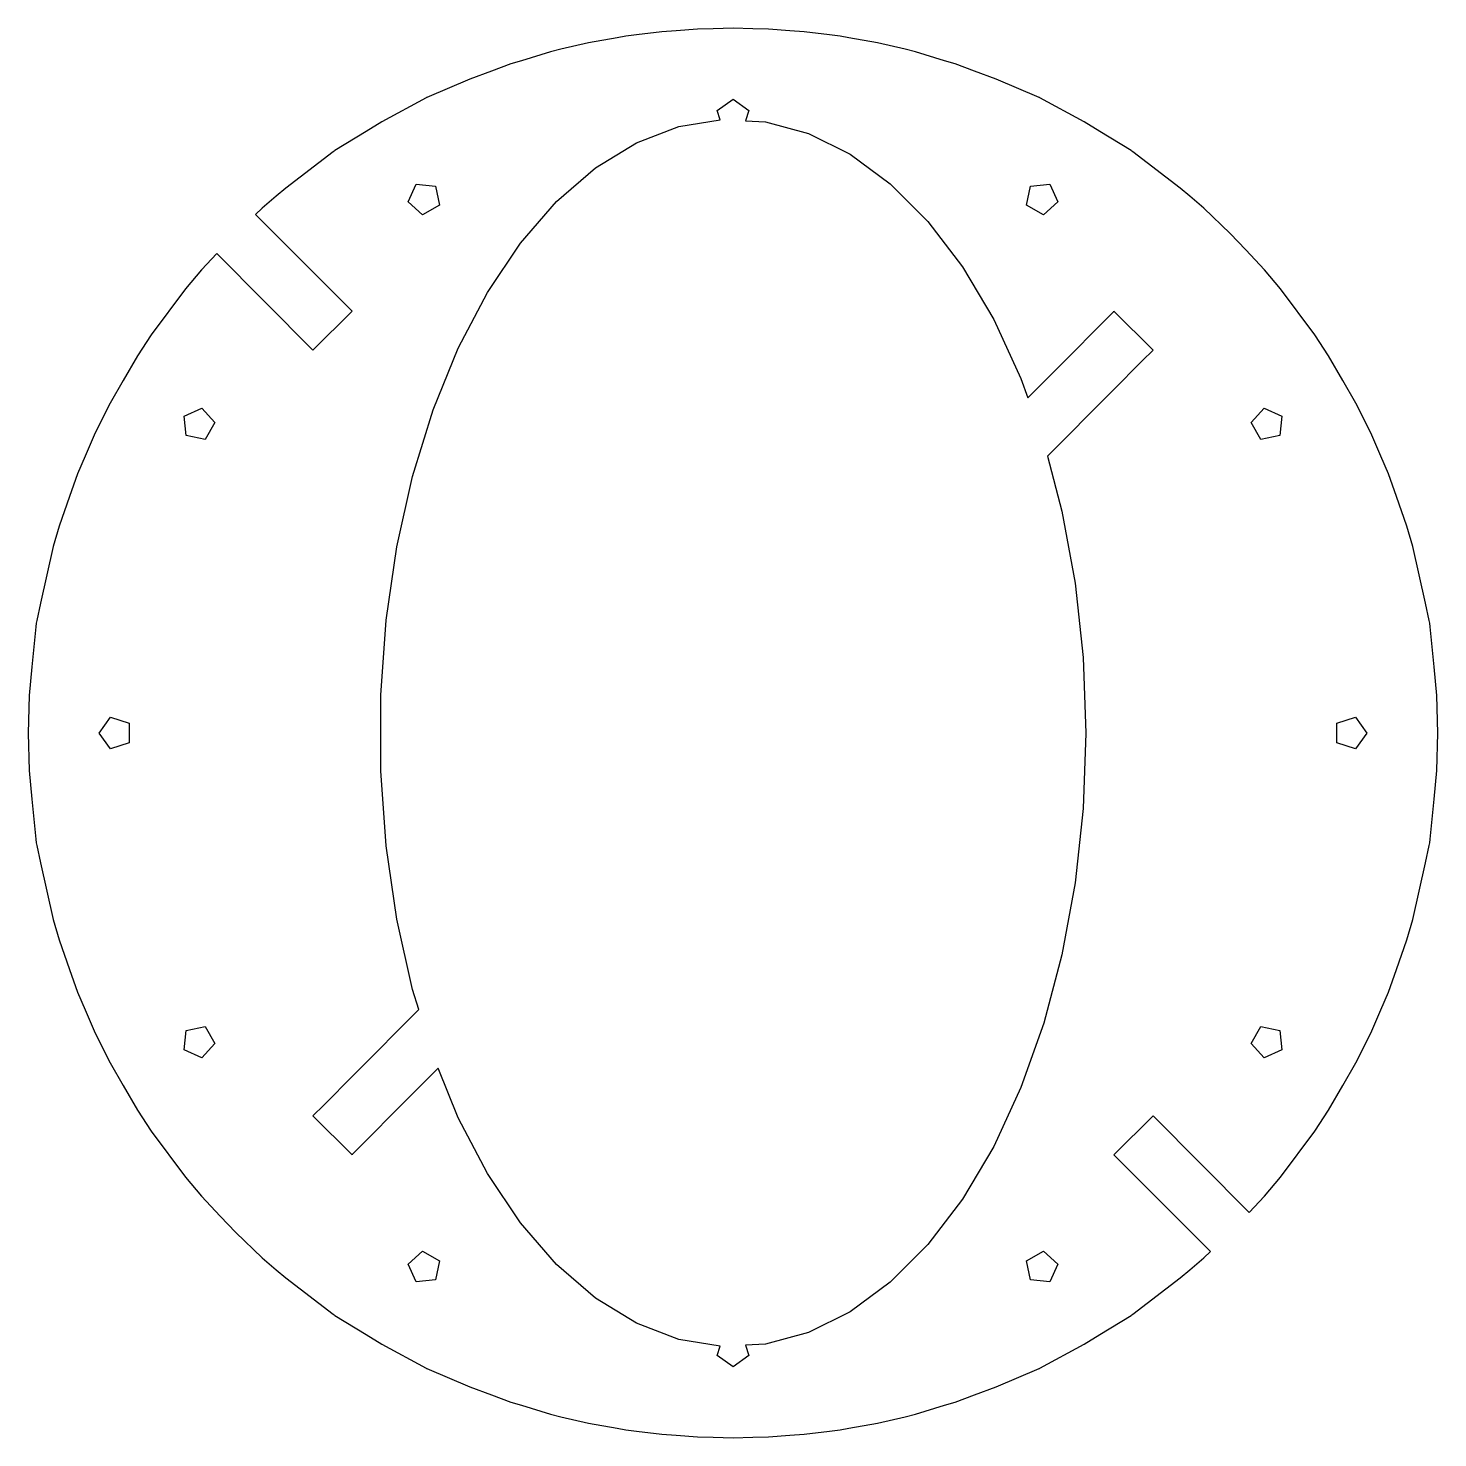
# Model space of a CAD drawing. Header units: metres. Extents: x -8 to 8, y -8 to 8.
import ezdxf

# ---------------------------------------------------------------- set-up
doc = ezdxf.new("R2010")
doc.units = ezdxf.units.M

msp = doc.modelspace()

# ---------------------------------------------------------------- linework, layer by layer
for p, q in [((0, 7.99239), (-0.224431, 7.98677)), ((0.224431, 7.98677), (0, 7.99239)), ((-1.31494, 7.88331), (-1.63747, 7.82679)), ((-1.21684, 7.90051), (-1.31494, 7.88331)), ((-1.09251, 7.91607), (-1.21684, 7.90051)), ((-0.805966, 7.95195), (-1.09251, 7.91607)), ((-0.645632, 7.964), (-0.805966, 7.95195)), ((-0.401426, 7.98234), (-0.645632, 7.964)), ((-0.224431, 7.98677), (-0.401426, 7.98234)), ((0.401426, 7.98234), (0.224431, 7.98677)), ((0.645632, 7.964), (0.401426, 7.98234)), ((0.805966, 7.95195), (0.645632, 7.964)), ((1.09251, 7.91607), (0.805966, 7.95195)), ((1.21684, 7.90051), (1.09251, 7.91607)), ((1.31494, 7.88331), (1.21684, 7.90051)), ((1.63747, 7.82679), (1.31494, 7.88331)), ((-2.07078, 7.72569), (-2.39856, 7.62371)), ((-1.9506, 7.75624), (-2.07078, 7.72569)), ((-1.63747, 7.82679), (-1.9506, 7.75624)), ((1.9506, 7.75624), (1.63747, 7.82679)), ((2.07078, 7.72569), (1.9506, 7.75624)), ((2.39856, 7.62371), (2.07078, 7.72569)), ((-2.51775, 7.58662), (-2.7401, 7.50474)), ((-2.39856, 7.62371), (-2.51775, 7.58662)), ((2.51775, 7.58662), (2.39856, 7.62371)), ((2.7401, 7.50474), (2.51775, 7.58662)), ((-2.98436, 7.4148), (-3.4702, 7.20801)), ((-2.7401, 7.50474), (-2.98436, 7.4148)), ((2.98436, 7.4148), (2.7401, 7.50474)), ((3.4702, 7.20801), (2.98436, 7.4148)), ((-3.4796, 7.20324), (-3.98301, 6.92925)), ((-3.47539, 7.20553), (-3.4796, 7.20324)), ((-3.47383, 7.20628), (-3.47539, 7.20553)), ((-3.4702, 7.20801), (-3.47383, 7.20628)), ((3.47383, 7.20628), (3.4702, 7.20801)), ((3.47539, 7.20553), (3.47383, 7.20628)), ((3.4796, 7.20324), (3.47539, 7.20553)), ((3.98301, 6.92925), (3.4796, 7.20324)), ((-0.178323, 7.05794), (0, 7.1875)), ((-0.143955, 6.95217), (-0.178323, 7.05794)), ((0, 7.1875), (0.178323, 7.05794)), ((0.178323, 7.05794), (0.140451, 6.94138)), ((-3.98301, 6.92925), (-4.15976, 6.82118)), ((-1.09465, 6.69317), (-0.613566, 6.87646)), ((-0.613566, 6.87646), (-0.143955, 6.95217)), ((0.140451, 6.94138), (0.369073, 6.92913)), ((0.369073, 6.92913), (0.855732, 6.79771)), ((4.15976, 6.82118), (3.98301, 6.92925)), ((-4.15976, 6.82118), (-4.51346, 6.60492)), ((0.855732, 6.79771), (1.32942, 6.56324)), ((4.51346, 6.60492), (4.15976, 6.82118)), ((-4.53429, 6.58958), (-5.07164, 6.17804)), ((-4.52103, 6.59973), (-4.53429, 6.58958)), ((-4.51815, 6.60171), (-4.52103, 6.59973)), ((-4.51346, 6.60492), (-4.51815, 6.60171)), ((-1.55914, 6.40841), (-1.09465, 6.69317)), ((1.32942, 6.56324), (1.78295, 6.22928)), ((4.51815, 6.60171), (4.51346, 6.60492)), ((4.52103, 6.59973), (4.51815, 6.60171)), ((4.53429, 6.58958), (4.52103, 6.59973)), ((5.07164, 6.17804), (4.53429, 6.58958)), ((-2, 6.02651), (-1.55914, 6.40841)), ((-5.1803, 6.08591), (-5.33877, 5.95157)), ((-5.07164, 6.17804), (-5.1803, 6.08591)), ((-3.6834, 6.02319), (-3.59375, 6.22456)), ((-3.59375, 6.22456), (-3.37454, 6.20152)), ((-3.37454, 6.20152), (-3.32871, 5.98591)), ((1.78295, 6.22928), (2.20946, 5.80088)), ((3.32871, 5.98591), (3.37454, 6.20152)), ((3.37454, 6.20152), (3.59375, 6.22456)), ((3.59375, 6.22456), (3.6834, 6.02319)), ((5.1803, 6.08591), (5.07164, 6.17804)), ((5.33877, 5.95157), (5.1803, 6.08591)), ((-5.33877, 5.95157), (-5.41335, 5.88019)), ((-3.5196, 5.8757), (-3.6834, 6.02319)), ((-3.32871, 5.98591), (-3.5196, 5.8757)), ((-2.41054, 5.55325), (-2, 6.02651)), ((3.5196, 5.8757), (3.32871, 5.98591)), ((3.6834, 6.02319), (3.5196, 5.8757)), ((5.63917, 5.66408), (5.33877, 5.95157)), ((-5.41335, 5.88019), (-4.32003, 4.78204)), ((2.20946, 5.80088), (2.60247, 5.28456)), ((5.8137, 5.47931), (5.63917, 5.66408)), ((-5.85385, 5.4368), (-6.02754, 5.25292)), ((-4.76303, 4.34115), (-5.85385, 5.4368)), ((-2.78454, 4.99582), (-2.41054, 5.55325)), ((6.02754, 5.25292), (5.8137, 5.47931)), ((2.60247, 5.28456), (2.95604, 4.68812)), ((-6.02754, 5.25292), (-6.20784, 5.03603)), ((6.20784, 5.03603), (6.02754, 5.25292)), ((-6.20784, 5.03603), (-6.59861, 4.5143)), ((-3.11632, 4.36265), (-2.78454, 4.99582)), ((6.59861, 4.5143), (6.20784, 5.03603)), ((-4.32003, 4.78204), (-4.76303, 4.34115)), ((2.95604, 4.68812), (3.26479, 4.02062)), ((4.14907, 4.61032), (4.2515, 4.71321)), ((4.2515, 4.71321), (4.31955, 4.78156)), ((4.31955, 4.78156), (4.32003, 4.78204)), ((4.32003, 4.78204), (4.76303, 4.34115)), ((-6.59861, 4.5143), (-6.75348, 4.2763)), ((3.81072, 4.27048), (4.14907, 4.61032)), ((6.75348, 4.2763), (6.59861, 4.5143)), ((-3.40087, 3.66334), (-3.11632, 4.36265)), ((4.74614, 4.32419), (4.66033, 4.238)), ((4.76303, 4.34115), (4.74614, 4.32419)), ((-6.75348, 4.2763), (-6.91506, 3.99816)), ((3.34304, 3.80074), (3.81072, 4.27048)), ((4.66033, 4.238), (4.28389, 3.8599)), ((6.91506, 3.99816), (6.75348, 4.2763)), ((-6.91506, 3.99816), (-7.06428, 3.74131)), ((3.26479, 4.02062), (3.34304, 3.80074)), ((7.06428, 3.74131), (6.91506, 3.99816)), ((4.28389, 3.8599), (3.56489, 3.13772)), ((-7.06428, 3.74131), (-7.14544, 3.57676)), ((-6.22456, 3.59375), (-6.02319, 3.6834)), ((-6.02319, 3.6834), (-5.8757, 3.5196)), ((5.8757, 3.5196), (6.02319, 3.6834)), ((6.02319, 3.6834), (6.22456, 3.59375)), ((7.14544, 3.57676), (7.06428, 3.74131)), ((-7.14544, 3.57676), (-7.24405, 3.37683)), ((-6.20152, 3.37454), (-6.22456, 3.59375)), ((-5.8757, 3.5196), (-5.98591, 3.32871)), ((-3.63386, 2.90851), (-3.40087, 3.66334)), ((5.98591, 3.32871), (5.8757, 3.5196)), ((6.22456, 3.59375), (6.20152, 3.37454)), ((7.24405, 3.37683), (7.14544, 3.57676)), ((-7.24405, 3.37683), (-7.34725, 3.13804)), ((-5.98591, 3.32871), (-6.20152, 3.37454)), ((6.20152, 3.37454), (5.98591, 3.32871)), ((7.34725, 3.13804), (7.24405, 3.37683)), ((-7.34725, 3.13804), (-7.43291, 2.93986)), ((3.56489, 3.13772), (3.72989, 2.51381)), ((7.43291, 2.93986), (7.34725, 3.13804)), ((-7.43291, 2.93986), (-7.52331, 2.6829)), ((-3.81177, 2.10958), (-3.63386, 2.90851)), ((7.52331, 2.6829), (7.43291, 2.93986)), ((-7.52331, 2.6829), (-7.64241, 2.34436)), ((7.64241, 2.34436), (7.52331, 2.6829)), ((3.72989, 2.51381), (3.87919, 1.69735)), ((-7.64241, 2.34436), (-7.71013, 2.11603)), ((7.71013, 2.11603), (7.64241, 2.34436)), ((-7.71013, 2.11603), (-7.85277, 1.47081)), ((-3.93189, 1.27868), (-3.81177, 2.10958)), ((7.85277, 1.47081), (7.71013, 2.11603)), ((3.87919, 1.69735), (3.96968, 0.855156)), ((-7.85277, 1.47081), (-7.89582, 1.27609)), ((7.89582, 1.27609), (7.85277, 1.47081)), ((-7.90656, 1.20341), (-7.95039, 0.750149)), ((-7.90029, 1.24581), (-7.90656, 1.20341)), ((-7.89582, 1.27609), (-7.90029, 1.24581)), ((-3.99241, 0.428391), (-3.93189, 1.27868)), ((7.90029, 1.24581), (7.89582, 1.27609)), ((7.90656, 1.20341), (7.90029, 1.24581)), ((7.95039, 0.750149), (7.90656, 1.20341)), ((3.96968, 0.855156), (4, 0)), ((-7.95039, 0.750149), (-7.98168, 0.426445)), ((7.98168, 0.426445), (7.95039, 0.750149)), ((-7.98168, 0.426445), (-7.99238, 0)), ((-3.99241, -0.428391), (-3.99241, 0.428391)), ((7.99238, 0), (7.98168, 0.426445)), ((-7.1875, 0), (-7.05794, 0.178323)), ((-7.05794, 0.178323), (-6.84831, 0.110209)), ((6.84831, 0.110209), (7.05794, 0.178323)), ((7.05794, 0.178323), (7.1875, 0)), ((-7.99238, 0), (-7.98168, -0.426446)), ((-7.05794, -0.178323), (-7.1875, 0)), ((-6.84831, 0.110209), (-6.84831, -0.110209)), ((4, 0), (3.96968, -0.855156)), ((6.84831, -0.110209), (6.84831, 0.110209)), ((7.1875, 0), (7.05794, -0.178323)), ((7.98168, -0.426446), (7.99238, 0)), ((-6.84831, -0.110209), (-7.05794, -0.178323)), ((7.05794, -0.178323), (6.84831, -0.110209)), ((-7.98168, -0.426446), (-7.95039, -0.75015)), ((-3.93189, -1.27868), (-3.99241, -0.428391)), ((7.95039, -0.75015), (7.98168, -0.426446)), ((-7.95039, -0.75015), (-7.90656, -1.20341)), ((7.90656, -1.20341), (7.95039, -0.75015)), ((3.96968, -0.855156), (3.87919, -1.69735)), ((-7.90656, -1.20341), (-7.90029, -1.24581)), ((-7.90029, -1.24581), (-7.89582, -1.27609)), ((-7.89582, -1.27609), (-7.85277, -1.47081)), ((-3.81177, -2.10958), (-3.93189, -1.27868)), ((7.85277, -1.47081), (7.89582, -1.27609)), ((7.89582, -1.27609), (7.90029, -1.24581)), ((7.90029, -1.24581), (7.90656, -1.20341)), ((-7.85277, -1.47081), (-7.71013, -2.11603)), ((7.71013, -2.11603), (7.85277, -1.47081)), ((3.87919, -1.69735), (3.72989, -2.51381)), ((-7.71013, -2.11603), (-7.64241, -2.34436)), ((-3.63386, -2.90851), (-3.81177, -2.10958)), ((7.64241, -2.34436), (7.71013, -2.11603)), ((-7.64241, -2.34436), (-7.52331, -2.6829)), ((7.52331, -2.6829), (7.64241, -2.34436)), ((3.72989, -2.51381), (3.52405, -3.29217)), ((-7.52331, -2.6829), (-7.43291, -2.93986)), ((7.43291, -2.93986), (7.52331, -2.6829)), ((-7.43291, -2.93986), (-7.34725, -3.13804)), ((-3.56353, -3.13635), (-3.63386, -2.90851)), ((7.34725, -3.13804), (7.43291, -2.93986)), ((-7.34725, -3.13804), (-7.24405, -3.37683)), ((-4.28389, -3.8599), (-3.56353, -3.13635)), ((7.24405, -3.37683), (7.34725, -3.13804)), ((-6.20152, -3.37454), (-5.98591, -3.32871)), ((-5.98591, -3.32871), (-5.8757, -3.5196)), ((3.52405, -3.29217), (3.26479, -4.02062)), ((5.8757, -3.5196), (5.98591, -3.32871)), ((5.98591, -3.32871), (6.20152, -3.37454)), ((-7.24405, -3.37683), (-7.14544, -3.57676)), ((-6.22456, -3.59375), (-6.20152, -3.37454)), ((6.20152, -3.37454), (6.22456, -3.59375)), ((7.14544, -3.57676), (7.24405, -3.37683)), ((-7.14544, -3.57676), (-7.06428, -3.74132)), ((-6.02319, -3.6834), (-6.22456, -3.59375)), ((-5.8757, -3.5196), (-6.02319, -3.6834)), ((6.02319, -3.6834), (5.8757, -3.5196)), ((6.22456, -3.59375), (6.02319, -3.6834)), ((7.06428, -3.74132), (7.14544, -3.57676)), ((-7.06428, -3.74132), (-6.91506, -3.99816)), ((-3.34441, -3.80211), (-3.81072, -4.27049)), ((-3.11632, -4.36265), (-3.34441, -3.80211)), ((6.91506, -3.99816), (7.06428, -3.74132)), ((-4.66033, -4.238), (-4.28389, -3.8599)), ((-6.91506, -3.99816), (-6.75348, -4.2763)), ((3.26479, -4.02062), (2.95604, -4.68812)), ((6.75348, -4.2763), (6.91506, -3.99816)), ((-6.75348, -4.2763), (-6.59861, -4.5143)), ((-4.74614, -4.32419), (-4.66033, -4.238)), ((-3.81072, -4.27049), (-4.14907, -4.61032)), ((6.59861, -4.5143), (6.75348, -4.2763)), ((-4.76303, -4.34115), (-4.74614, -4.32419)), ((-4.32003, -4.78204), (-4.76303, -4.34115)), ((-2.78454, -4.99582), (-3.11632, -4.36265)), ((4.32003, -4.78204), (4.76303, -4.34115)), ((4.76303, -4.34115), (5.85385, -5.4368)), ((-6.59861, -4.5143), (-6.20784, -5.03603)), ((-4.14907, -4.61032), (-4.2515, -4.71321)), ((6.20784, -5.03603), (6.59861, -4.5143)), ((-4.31955, -4.78156), (-4.32003, -4.78204)), ((-4.2515, -4.71321), (-4.31955, -4.78156)), ((2.95604, -4.68812), (2.60247, -5.28456)), ((5.41335, -5.88019), (4.32003, -4.78204)), ((-6.20784, -5.03603), (-6.02754, -5.25292)), ((-2.41054, -5.55325), (-2.78454, -4.99582)), ((6.02754, -5.25292), (6.20784, -5.03603)), ((-6.02754, -5.25292), (-5.8137, -5.47931)), ((5.85385, -5.4368), (6.02754, -5.25292)), ((2.60247, -5.28456), (2.20946, -5.80088)), ((-5.8137, -5.47931), (-5.63917, -5.66408)), ((-2, -6.02651), (-2.41054, -5.55325)), ((-5.63917, -5.66408), (-5.33877, -5.95157)), ((-3.6834, -6.02319), (-3.5196, -5.8757)), ((-3.5196, -5.8757), (-3.32871, -5.98591)), ((2.20946, -5.80088), (1.78295, -6.22928)), ((3.32871, -5.98591), (3.5196, -5.8757)), ((3.5196, -5.8757), (3.6834, -6.02319)), ((5.33877, -5.95157), (5.41335, -5.88019)), ((-5.33877, -5.95157), (-5.1803, -6.08592)), ((-3.59375, -6.22456), (-3.6834, -6.02319)), ((-3.32871, -5.98591), (-3.37454, -6.20152)), ((-1.55914, -6.40841), (-2, -6.02651)), ((3.37454, -6.20152), (3.32871, -5.98591)), ((3.6834, -6.02319), (3.59375, -6.22456)), ((5.1803, -6.08592), (5.33877, -5.95157)), ((-5.1803, -6.08592), (-5.07164, -6.17804)), ((-5.07164, -6.17804), (-4.53429, -6.58957)), ((-3.37454, -6.20152), (-3.59375, -6.22456)), ((1.78295, -6.22928), (1.32942, -6.56324)), ((3.59375, -6.22456), (3.37454, -6.20152)), ((4.53429, -6.58957), (5.07164, -6.17804)), ((5.07164, -6.17804), (5.1803, -6.08592)), ((-1.09465, -6.69317), (-1.55914, -6.40841)), ((-4.53429, -6.58957), (-4.52103, -6.59973)), ((-4.52103, -6.59973), (-4.51815, -6.60171)), ((-4.51815, -6.60171), (-4.51346, -6.60493)), ((-4.51346, -6.60493), (-4.15976, -6.82118)), ((-0.613566, -6.87646), (-1.09465, -6.69317)), ((1.32942, -6.56324), (0.855732, -6.79771)), ((4.15976, -6.82118), (4.51346, -6.60493)), ((4.51346, -6.60493), (4.51815, -6.60171)), ((4.51815, -6.60171), (4.52103, -6.59973)), ((4.52103, -6.59973), (4.53429, -6.58957)), ((-4.15976, -6.82118), (-3.98301, -6.92925)), ((0.855732, -6.79771), (0.369073, -6.92913)), ((3.98301, -6.92925), (4.15976, -6.82118)), ((-3.98301, -6.92925), (-3.4796, -7.20324)), ((-0.143955, -6.95217), (-0.613566, -6.87646)), ((-0.178323, -7.05794), (-0.143955, -6.95217)), ((0.369073, -6.92913), (0.140451, -6.94138)), ((0.140451, -6.94138), (0.178323, -7.05794)), ((3.4796, -7.20324), (3.98301, -6.92925)), ((0, -7.1875), (-0.178323, -7.05794)), ((0.178323, -7.05794), (0, -7.1875)), ((-3.4796, -7.20324), (-3.47539, -7.20553)), ((-3.47539, -7.20553), (-3.47383, -7.20628)), ((-3.47383, -7.20628), (-3.4702, -7.20801)), ((-3.4702, -7.20801), (-2.98436, -7.4148)), ((2.98436, -7.4148), (3.4702, -7.20801)), ((3.4702, -7.20801), (3.47383, -7.20628)), ((3.47383, -7.20628), (3.47539, -7.20553)), ((3.47539, -7.20553), (3.4796, -7.20324)), ((-2.98436, -7.4148), (-2.7401, -7.50474)), ((-2.7401, -7.50474), (-2.51775, -7.58662)), ((2.51775, -7.58662), (2.7401, -7.50474)), ((2.7401, -7.50474), (2.98436, -7.4148)), ((-2.51775, -7.58662), (-2.39856, -7.62371)), ((-2.39856, -7.62371), (-2.07078, -7.72569)), ((2.07078, -7.72569), (2.39856, -7.62371)), ((2.39856, -7.62371), (2.51775, -7.58662)), ((-2.07078, -7.72569), (-1.9506, -7.75624)), ((-1.9506, -7.75624), (-1.63747, -7.82679)), ((-1.63747, -7.82679), (-1.31494, -7.88332)), ((1.31494, -7.88332), (1.63747, -7.82679)), ((1.63747, -7.82679), (1.9506, -7.75624)), ((1.9506, -7.75624), (2.07078, -7.72569)), ((-1.31494, -7.88332), (-1.21684, -7.90051)), ((-1.21684, -7.90051), (-1.09251, -7.91607)), ((-1.09251, -7.91607), (-0.805966, -7.95195)), ((-0.805966, -7.95195), (-0.645632, -7.964)), ((-0.645632, -7.964), (-0.401426, -7.98234)), ((-0.401426, -7.98234), (-0.224431, -7.98677)), ((-0.224431, -7.98677), (0, -7.99239)), ((0, -7.99239), (0.224431, -7.98677)), ((0.224431, -7.98677), (0.401426, -7.98234)), ((0.401426, -7.98234), (0.645632, -7.964)), ((0.645632, -7.964), (0.805966, -7.95195)), ((0.805966, -7.95195), (1.09251, -7.91607)), ((1.09251, -7.91607), (1.21684, -7.90051)), ((1.21684, -7.90051), (1.31494, -7.88332))]:
    msp.add_line(p, q)

doc.saveas('drawing.dxf')
